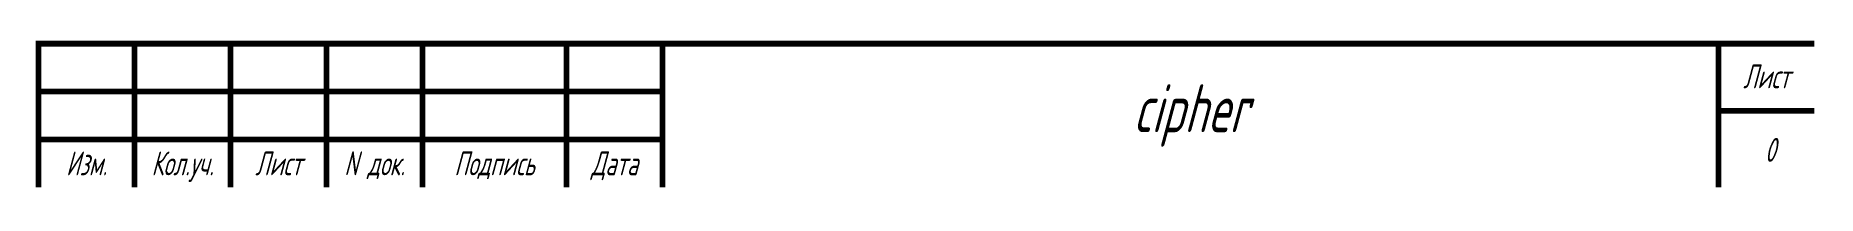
# Model space of a CAD drawing. Extents: x -185 to 0, y 0 to 15.
import ezdxf
from ezdxf.enums import TextEntityAlignment as Align

# ---------------------------------------------------------------- set-up
doc = ezdxf.new("R2010")
doc.units = 0
doc.layers.add('Зарамочное оформление', color=7, linetype='Continuous')
doc.styles.add('SPDS', font='SPDS.shx', dxfattribs={"width": 0.8, "oblique": 15, "height": 2.5})

msp = doc.modelspace()

# ---------------------------------------------------------------- wipeouts: each hides what was drawn before it
at = {"color": 0, "linetype": 'Continuous'}
msp.add_wipeout([(-185, 15), (0, 15), (0, 0), (-185, 0)], dxfattribs=at).dxf.layer = 'Зарамочное оформление'

# ---------------------------------------------------------------- next in the draw order: linework, layer by layer
at = {"layer": 'Зарамочное оформление', "color": 0, "linetype": 'Continuous', "lineweight": -3, "const_width": 0.6, "flags": 128}
for points in [[(-185, 0), (-185, 15), (0, 15)], [(-175, 15), (-175, 0)], [(-165, 15), (-165, 0)], [(-155, 15), (-155, 0)], [(-145, 15), (-145, 0)], [(-130, 15), (-130, 0)], [(-120, 15), (-120, 0)], [(-10, 15), (-10, 0)], [(-185, 10), (-120, 10)], [(-10, 8), (0, 8)], [(-185, 5), (-120, 5)]]:
    msp.add_lwpolyline(points, dxfattribs=at)

# ---------------------------------------------------------------- next in the draw order: texts
at = {"linetype": 'Continuous', "style": 'SPDS', "oblique": 15, "width": 0.8}
msp.add_text('0', height=2.5, dxfattribs=at).set_placement((-4.63, 3.91), align=Align.MIDDLE)
at = {"linetype": 'Continuous', "insert": (-65, 7.5), "char_height": 5, "width": 110, "attachment_point": 5, "style": 'SPDS'}
msp.add_mtext('cipher', dxfattribs=at)
at = {"layer": 'Зарамочное оформление', "color": 0, "linetype": 'Continuous', "style": 'SPDS', "oblique": 15, "width": 0.8}
for s, p in [('Лист', (-5, 11.59)), ('Изм.', (-180, 2.5)), ('Кол.уч.', (-170, 2.5)), ('Лист', (-160, 2.5)), ('N док.', (-150, 2.5)), ('Подпись', (-137.5, 2.5)), ('Дата', (-125, 2.5))]:
    msp.add_text(s, height=2.5, dxfattribs=at).set_placement(p, align=Align.MIDDLE_CENTER)

doc.saveas('drawing.dxf')
